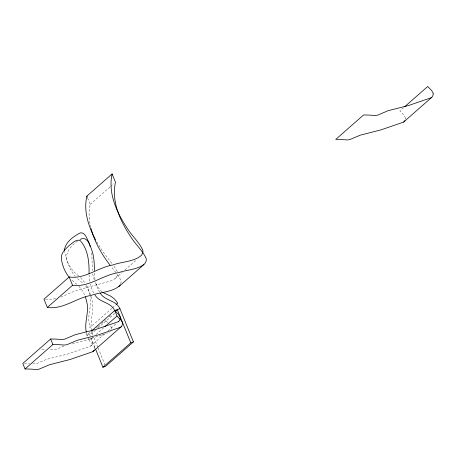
<?xml version="1.0" encoding="UTF-8"?>
<svg xmlns="http://www.w3.org/2000/svg" width="456" height="456" viewBox="0 0 456 456"><rect width="100%" height="100%" fill="white"/><g stroke="black" fill="none" stroke-linecap="round" stroke-linejoin="round"><path stroke-width="0.34" stroke-dasharray="2.28 1.71" d="M87.649 197.995L90.237 204.373C88.396 211.852 88.926 219.729 90.721 227.156M120.663 283.82L120.76 283.569A5.569 5.141 48.7 0 0 121.005 281.152A5.204 4.799 48.7 0 0 120.88 280.525L119.728 277.989L116.707 273.657M60.83 297.198L73.216 291.669L79.07 289.6L109.731 281.284L113.766 279.556L116.132 277.556A14.82 13.68 48.7 0 0 116.656 276.781L117.391 275.281A5.569 5.141 48.7 0 0 117.682 273.714M90.237 204.373L110.215 186.829M110.74 186.367L113.892 183.597M115.419 278.365L122.254 272.363M124.881 270.06L136.447 259.903M111.937 308.273L89.872 327.653L89.427 325.402A22.167 7.974 70.9 0 1 88.914 321.474C88.116 312.998 91.873 304.693 90.134 296.223M112.461 307.811L115.613 305.047M86.366 332.766L86.811 335.017L90.596 331.746M92.614 331.33L89.461 334.1L90.784 337.349M96.29 328.098L97.345 327.174M97.869 326.713L99.442 325.333M101.545 323.486L105.746 319.793M108.898 317.028L111.526 314.72M95.6 330.121L92.118 333.176L86.811 335.017M98.086 327.938L114.707 313.34M94.648 347.797L94.637 347.552A3.124 2.884 48.7 0 0 94.472 346.754L93.047 344.491L89.165 340.501L92.842 337.275M95.994 334.505L103.871 327.585M90.659 346.07L104.356 334.037M108.032 330.805L115.909 323.885M403.554 107.719L399.872 110.945L403.754 114.935L405.179 117.198A3.124 2.884 48.7 0 1 405.35 117.996L405.361 118.241M77.577 241.144C70.549 245.812 63.629 253.975 67.927 262.73C69.323 267.706 71.791 272.38 75.217 276.268M109.297 332.338L108.938 332.51M63.937 346.058L55.421 349.746L49.516 349.689M107.907 332.914L107.177 333.165M101.449 335.149L85.665 340.318L71.016 343.927M102.133 334.909L103.347 334.487M103.882 334.305L104.829 333.974M105.632 333.701L106.316 333.461M55.7 298.606L51.608 299.142L45.355 299.216M41.918 349.421L45.002 349.467M24.419 363.46L27.206 363.535A99.841 92.158 48.7 0 1 29.446 363.649M32.695 363.894L36.782 363.637L44.819 360.08A39.843 36.776 48.7 0 1 47.264 359.203L67.773 353.981L90.345 346.269A5.005 4.617 48.7 0 0 92.329 342.268M102.087 291.982L97.755 287.177A14.016 5.044 70.9 0 1 95.042 281.876M78.609 275.931L75.251 273.115A37.5 13.498 70.9 0 1 72.572 270.277L68.377 264.052A13.304 4.788 70.9 0 1 66.872 260.712L64.421 251.552M76.87 284.384L71.455 279.767M77.497 278.639L83.562 283.792M80.621 277.618L85.147 282.88A14.016 5.044 70.9 0 1 85.477 283.404M106.037 320.956L107.679 322.534M87.791 335.804L86.919 334.978L87.666 336.819M78.956 286.328L82.411 290.763A14.028 5.05 70.9 0 1 84.799 295.545M89.843 337.879L92.226 341.23A3.124 2.884 48.7 0 1 92.391 342.023L92.408 342.274M111.766 263.351L103.09 252.003L96.284 241.184M115.961 272.688L111.161 266.617M85.677 286.066L87.723 288.927A14.028 5.05 70.9 0 1 92.135 300.407C94.643 310.587 89.262 320.733 91.673 330.931M114.011 266.258L117.414 271.896M110.608 325.84L111.344 327.208A3.124 2.884 48.7 0 1 111.509 328.001L111.526 328.252M92.91 335.132L91.787 331.489M93.964 337.731L97.926 347.483M98.194 348.133L105.319 365.689M91.046 337.999L95.27 348.401M87.917 337.434L89.165 340.501M89.889 294.884L89.752 294.205A14.016 5.044 70.9 0 0 86.429 285.085M92.762 273.839L93.149 275.846A14.016 5.044 70.9 0 0 94.301 279.898M95.008 279.368L94.398 273.019M89.695 281.204L89.085 274.854M91.468 252.841L91.662 254.323A38.019 13.68 70.9 0 1 91.998 258.404L92.346 270.579M99.67 292.182A14.028 5.05 70.9 0 1 95.555 282.053M93.719 292.912A14.028 5.05 70.9 0 1 90.242 283.888M111.446 328.246A5.016 4.634 48.7 0 1 111.367 329.431M110.209 331.683A5.016 4.634 48.7 0 1 110.073 331.82M405.281 118.241A5.016 4.634 48.7 0 1 405.241 119.193M94.574 347.797A5.016 4.634 48.7 0 1 94.534 348.749"/><path stroke-width="0.68" d="M112.102 173.924C107.89 193.127 116.656 212.371 127.087 228.057C131.71 235.792 139.046 241.817 142.739 250.076A5.204 4.799 48.7 0 1 142.893 250.994A5.569 5.141 48.7 0 1 142.625 253.126L141.884 254.625A14.82 13.68 48.7 0 1 141.36 255.394C133.671 261.983 122.197 261.505 113.037 264.93C97.886 267.41 85.192 279.294 69.192 276.997L43.964 299.159L47.327 307.447L72.561 285.285C89.319 287.479 102.606 274.877 118.634 272.642C127.138 269.593 137.701 269.884 144.729 263.688A14.82 13.68 48.7 0 0 145.247 262.912L145.988 261.413A5.569 5.141 48.7 0 0 146.262 259.282A5.204 4.799 48.7 0 0 146.108 258.364C142.414 250.11 135.073 244.08 130.456 236.35C120.019 220.658 111.258 201.415 115.471 182.212L112.102 173.924L86.874 196.08C83.334 211.213 88.629 226.786 95.68 240.095M120.173 284.823L120.019 285.074A14.82 13.68 48.7 0 1 119.5 285.844C111.788 292.41 100.371 292.005 91.171 295.385C76.021 297.859 63.333 309.744 47.327 307.447M118.343 321.719L95.612 329.528L75.103 334.75L64.621 339.184L62.244 339.526L58.237 339.264A100.993 93.224 48.7 0 0 53.722 339.036L50.639 338.996L22.8 363.449L25.046 368.972L28.13 369.018A100.993 93.224 48.7 0 1 32.644 369.24L36.645 369.502L39.028 369.166L49.504 364.732L70.013 359.51L92.75 351.701A5.016 4.634 48.7 0 0 94.147 350.054M25.046 368.972L52.885 344.519L55.968 344.565A100.993 93.224 48.7 0 1 60.483 344.787L64.49 345.055L66.867 344.713L77.349 340.279L97.858 335.057L120.589 327.248M118.788 286.659L144.016 264.497M116.137 304.585L117.716 303.2L116.576 301.558A22.241 8.003 70.9 0 0 113.971 298.537L110.734 296.166L102.475 292.267M91.12 331.284L114.758 310.525L118.64 314.515L120.065 316.777A3.124 2.884 48.7 0 1 120.236 317.575L120.247 317.821M115.203 311.488L117.306 309.647L130.769 342.809L102.931 367.257L95.538 349.051M104.926 326.661L117.004 316.054L114.758 310.525M92.904 351.593L121.307 326.644M100.331 293.208C104.84 301.028 116.217 300.031 119.956 308.729L133.426 341.892L105.581 366.339L102.931 367.257M404.603 106.795L427.717 86.497L431.598 90.487L433.023 92.75A3.124 2.884 48.7 0 1 433.189 93.543L433.2 93.793M403.908 121.809L431.746 97.356M431.302 97.692L408.565 105.501L388.056 110.722L377.579 115.157L375.197 115.499L371.195 115.231A100.993 93.224 48.7 0 0 366.681 115.009L363.592 114.963L335.753 139.416L338.842 139.462A100.993 93.224 48.7 0 1 343.351 139.684L347.358 139.946L349.735 139.61L360.217 135.175L380.726 129.954L403.457 122.145M79.988 239.514C87.712 234.937 90.567 246.992 92.505 252.231C94.096 258.256 94.432 264.514 94.346 270.716M119.956 308.729L114.65 310.565C110.911 301.866 99.528 302.864 95.025 295.043M130.769 342.809L133.426 341.892M117.004 316.054L120.886 320.044L122.311 322.306A3.124 2.884 48.7 0 1 122.476 323.099L122.487 323.35M69.107 277.151C64.809 271.987 62.398 265.495 61.355 258.917C60.602 253.194 65.556 248.925 69.312 245.413C72.356 243.276 76.237 238.562 80.353 240.722C88.236 249.643 89.216 262.28 89.051 273.685M110.033 265.158C101.62 254.197 94.591 241.936 91.04 228.502M86.874 196.08L87.392 197.357M69.192 276.997L72.561 285.285M50.639 338.996L52.885 344.519M90.265 246.702L89.838 245.208A13.304 4.788 70.9 0 0 88.549 241.669C86.629 238.42 85.221 232.338 80.495 232.811C73.473 236.282 64.929 242.33 64.353 250.846M86.258 332.082C84.126 322.107 89.313 312.2 86.828 302.242A14.028 5.05 70.9 0 0 85.3 296.856M433.12 93.788A5.016 4.634 48.7 0 1 431.319 97.715M404.86 120.498A5.016 4.634 48.7 0 1 403.48 122.168M122.413 323.344A5.016 4.634 48.7 0 1 120.606 327.271M120.167 317.821A5.016 4.634 48.7 0 1 118.366 321.748"/></g></svg>
